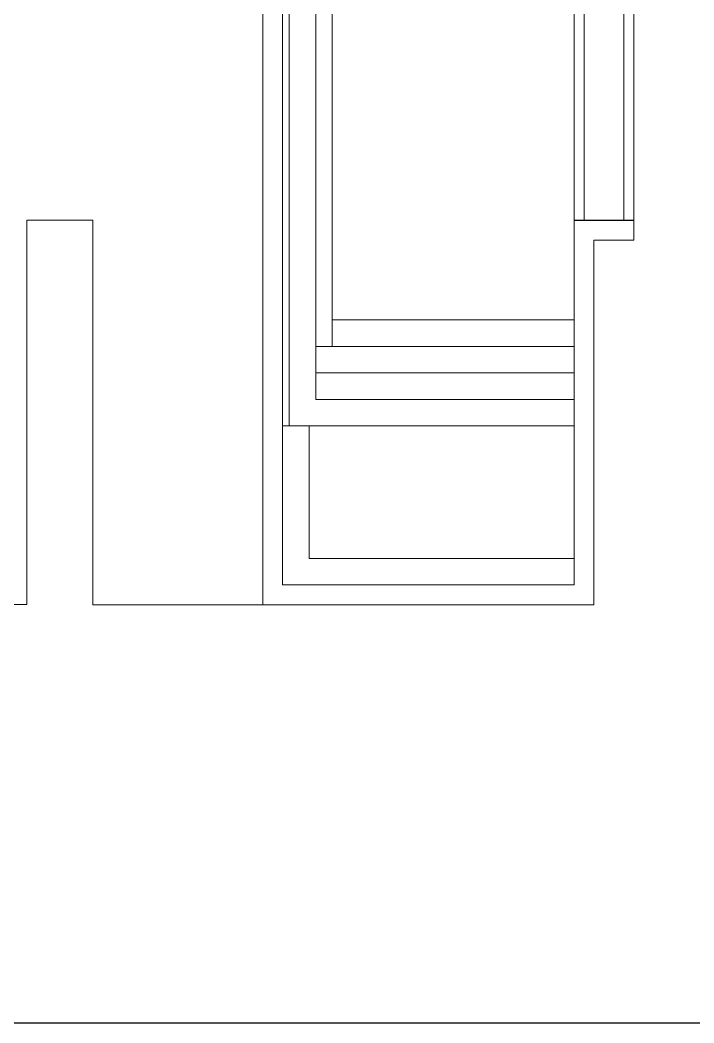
# Model space of a CAD drawing. Header units: metres. Extents: x -232 to 581, y 30 to 789.
# Drawn here: x 125.12 to 135.29, y 650.8 to 665.93 of the extents above; entities that cross this region are included whole.
import ezdxf

# ---------------------------------------------------------------- set-up
doc = ezdxf.new("R2010")
doc.units = ezdxf.units.M
doc.layers.add('_electricos-Leyenda', color=7, linetype='Continuous')
doc.layers.add('baños', color=140, linetype='Continuous', lineweight=0)
doc.layers.add('PISO', color=7, linetype='Continuous', lineweight=5, true_color=0xe6e6e6)
doc.layers.add('pisos', color=253, linetype='Continuous', lineweight=0, transparency=0.1)
doc.styles.get("Standard").update_dxf_attribs({"font": 'arial.ttf'})

# ---------------------------------------------------------------- blocks, each defined once
blk = doc.blocks.new('27.11.2025 LN09 1ER NIVEL')
at = {"layer": 'PISO', "color": 18, "true_color": 0x000000}
for p, q in [((205.996, 93.64), (205.996, 108.84)), ((206.396, 94.04), (206.396, 108.44)), ((206.646, 107.64), (206.646, 94.84)), ((210.296, 105.74), (210.296, 96.74)), ((210.446, 105.74), (210.446, 96.74)), ((211.046, 105.74), (211.046, 96.74)), ((211.196, 105.74), (211.196, 96.74)), ((202.034, 96.744), (202.034, 90.944)), ((202.034, 96.744), (203.034, 96.744)), ((203.034, 96.744), (203.034, 90.94)), ((210.296, 95.24), (206.646, 95.24)), ((210.296, 94.84), (206.396, 94.84)), ((210.296, 94.44), (206.396, 94.44)), ((210.296, 94.04), (206.396, 94.04)), ((205.896, 93.64), (210.296, 93.64)), ((206.296, 91.64), (206.296, 93.64)), ((206.296, 91.64), (210.296, 91.64)), ((192.159, 90.944), (202.034, 90.944)), ((205.596, 90.94), (203.034, 90.94))]:
    blk.add_line(p, q, dxfattribs=at)
at = {"layer": 'pisos', "color": 18, "true_color": 0x000000}
blk.add_lwpolyline([(211.196, 96.743), (210.296, 96.743), (210.296, 91.24), (205.896, 91.24), (205.896, 111.24), (210.296, 111.24), (210.296, 105.74), (211.196, 105.74), (211.196, 106.04), (210.596, 106.04), (210.596, 111.54), (205.596, 111.54), (205.596, 90.94), (210.596, 90.94), (210.596, 96.443), (211.196, 96.443), (211.196, 96.743)], dxfattribs=at)
blk = doc.blocks.new('20.03.2026 LN 09 PRIMER NIVEL ARQ')
at = {"layer": 'PISO', "color": 1}
for p, q in [((25.376, -60.097), (25.376, -44.897)), ((25.776, -59.697), (25.776, -45.297)), ((26.026, -46.097), (26.026, -58.897)), ((29.676, -47.997), (29.676, -56.997)), ((29.826, -47.997), (29.826, -56.997)), ((30.426, -47.997), (30.426, -56.997)), ((30.576, -47.997), (30.576, -56.997)), ((21.414, -56.993), (21.414, -62.793)), ((21.414, -56.993), (22.414, -56.993)), ((22.414, -56.993), (22.414, -62.797)), ((29.676, -58.497), (26.026, -58.497)), ((29.676, -58.897), (25.776, -58.897)), ((29.676, -59.297), (25.776, -59.297)), ((29.676, -59.697), (25.776, -59.697)), ((25.276, -60.097), (29.676, -60.097)), ((25.676, -62.097), (25.676, -60.097)), ((25.676, -62.097), (29.676, -62.097)), ((11.539, -62.793), (21.414, -62.793)), ((24.976, -62.797), (22.414, -62.797))]:
    blk.add_line(p, q, dxfattribs=at)
at = {"layer": 'pisos', "color": 1}
blk.add_lwpolyline([(30.576, -56.994), (29.676, -56.994), (29.676, -62.497), (25.276, -62.497), (25.276, -42.497), (29.676, -42.497), (29.676, -47.997), (30.576, -47.997), (30.576, -47.697), (29.976, -47.697), (29.976, -42.197), (24.976, -42.197), (24.976, -62.797), (29.976, -62.797), (29.976, -57.294), (30.576, -57.294), (30.576, -56.994)], dxfattribs=at)
at = {"layer": 'baños', "color": 1, "linetype": 'Continuous'}
for tag in ['MATERIAL', 'PRODUCT', 'TRADENAME', 'MODELNUMBER']:
    blk.add_attdef(tag, (-12.061, -62.071), '', height=0.0000254, rotation=359.9999, dxfattribs=at)

msp = doc.modelspace()

# ---------------------------------------------------------------- linework, layer by layer
at = {"layer": '_electricos-Leyenda'}
msp.add_line((23.375, 650.799), (581.349, 650.799), dxfattribs=at)

# ---------------------------------------------------------------- block references
at = {"color": 1}
for name, p in [('20.03.2026 LN 09 PRIMER NIVEL ARQ', (103.802, 719.906)), ('27.11.2025 LN09 1ER NIVEL', (-76.818, 566.168))]:
    msp.add_blockref(name, p, dxfattribs=at)

doc.saveas('drawing.dxf')
